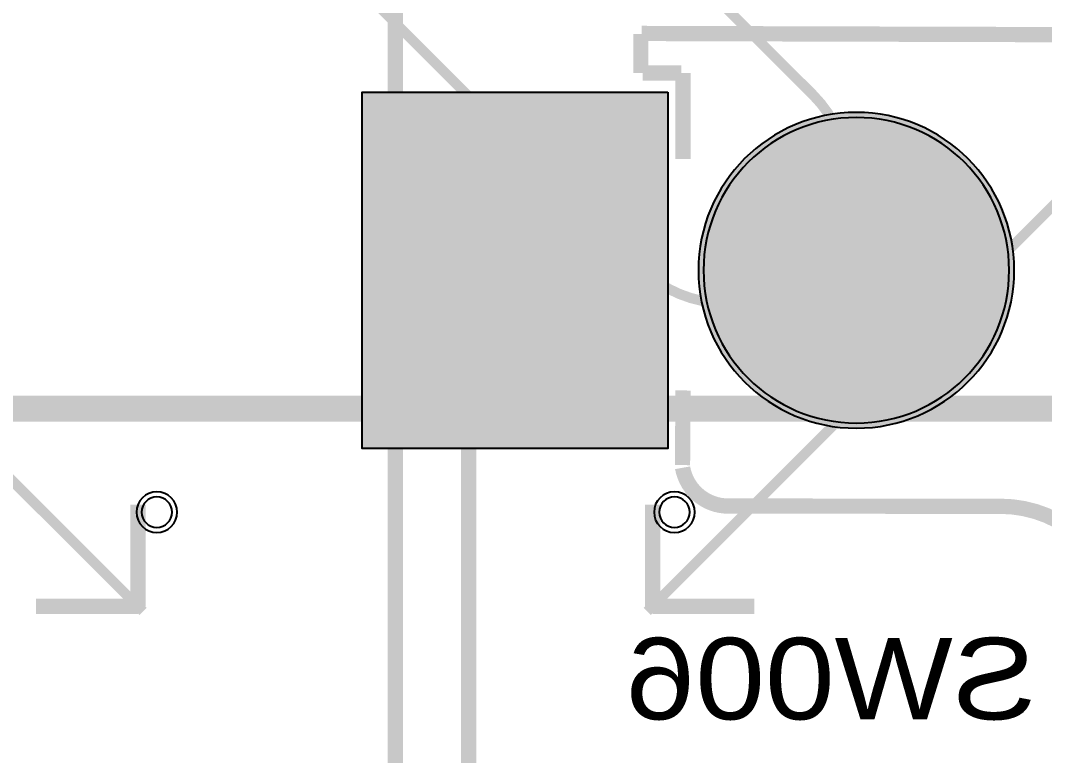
# Model space of a CAD drawing. Header units: millimetres. Extents: x -3 to 238, y -92 to 6.
# Drawn here: x 110.62 to 120.67, y -27.99 to -20.77 of the extents above; entities that cross this region are included whole.
import ezdxf
from ezdxf.enums import TextEntityAlignment as Align

# ---------------------------------------------------------------- set-up
doc = ezdxf.new("R2010")
doc.units = ezdxf.units.MM
doc.header["$MEASUREMENT"] = 0
for name, color, linetype, true_color in [('Bottom-Layer', 7, 'Continuous', 0x0000ff), ('Bottom-Paste-Mask-Layer', 7, 'Continuous', 0x800000), ('Bottom-Silkscreen-Layer', 7, 'Continuous', 0x66cc33), ('Bottom-Solder-Mask-Layer', 7, 'Continuous', 0xaa00ff), ('Document-Layer', 7, 'Continuous', 0xffffff), ('F.Adhes', 7, 'Continuous', 0x9069e9), ('Hole-Layer', 7, 'Continuous', 0x222222), ('Multi-Layer', 7, 'Continuous', 0xc0c0c0), ('Top-Layer', 7, 'Continuous', 0xff0000), ('Top-Paste-Mask-Layer', 7, 'Continuous', 0x808080), ('Top-Solder-Mask-Layer', 7, 'Continuous', 0x800080)]:
    doc.layers.add(name, color=color, linetype=linetype, true_color=true_color)
doc.styles.get("Standard").update_dxf_attribs({"font": 'arial.ttf'})

msp = doc.modelspace()

# ---------------------------------------------------------------- hatches: boundary and pattern name
at = {"layer": 'Bottom-Layer'}
for points in [[(116.975, -21.475), (116.975, -24.975), (113.975, -24.975), (113.975, -21.475)], [(117.275, -23.225, 1), (120.375, -23.225, 1)]]:
    msp.add_hatch(color=256, dxfattribs=at).paths.add_polyline_path(points)
at = {"layer": 'Bottom-Paste-Mask-Layer'}
for points in [[(116.975, -21.475), (116.975, -24.975), (113.975, -24.975), (113.975, -21.475)], [(117.275, -23.225, 1), (120.375, -23.225, 1)]]:
    msp.add_hatch(color=256, dxfattribs=at).paths.add_polyline_path(points)
at = {"layer": 'Bottom-Solder-Mask-Layer'}
for points in [[(116.975, -21.475), (116.975, -24.975), (113.975, -24.975), (113.975, -21.475)], [(117.275, -23.225, 1), (120.375, -23.225, 1)]]:
    msp.add_hatch(color=256, dxfattribs=at).paths.add_polyline_path(points)
at = {"layer": 'Hole-Layer'}
msp.add_hatch(color=256, dxfattribs=at).paths.add_polyline_path([(117.325, -23.225, 1), (120.325, -23.225, 1)])
at = {"layer": 'Multi-Layer'}
msp.add_hatch(color=256, dxfattribs=at).paths.add_polyline_path([(117.275, -23.225, 1), (120.375, -23.225, 1)])
msp.add_hatch(color=256, dxfattribs=at).paths.add_polyline_path([(117.275, -23.225, 1), (120.375, -23.225, 1)])
msp.add_hatch(color=256, dxfattribs=at).paths.add_polyline_path([(117.275, -23.225, 1), (120.375, -23.225, 1)])
at = {"layer": 'Top-Layer'}
msp.add_hatch(color=256, dxfattribs=at).paths.add_polyline_path([(117.275, -23.225, 1), (120.375, -23.225, 1)])
at = {"layer": 'Top-Paste-Mask-Layer'}
msp.add_hatch(color=256, dxfattribs=at).paths.add_polyline_path([(117.275, -23.225, 1), (120.375, -23.225, 1)])
at = {"layer": 'Top-Solder-Mask-Layer'}
msp.add_hatch(color=256, dxfattribs=at).paths.add_polyline_path([(117.275, -23.225, 1), (120.375, -23.225, 1)])

# ---------------------------------------------------------------- linework, layer by layer
at = {"layer": 'Bottom-Layer'}
msp.add_lwpolyline([(116.975, -21.475), (116.975, -24.975), (113.975, -24.975), (113.975, -21.475)], close=True, dxfattribs=at)
msp.add_lwpolyline([(117.275, -23.225, 1), (120.375, -23.225, 1)], format="xyb", close=True, dxfattribs=at)
at = {"layer": 'Bottom-Layer', "const_width": 0.152}
for points in [[(115.021, -23.679), (115.475, -23.225)], [(115.021, -30.955), (115.021, -23.679)]]:
    msp.add_lwpolyline(points, dxfattribs=at)
at = {"layer": 'Bottom-Paste-Mask-Layer'}
msp.add_lwpolyline([(116.975, -21.475), (116.975, -24.975), (113.975, -24.975), (113.975, -21.475)], close=True, dxfattribs=at)
msp.add_lwpolyline([(117.275, -23.225, 1), (120.375, -23.225, 1)], format="xyb", close=True, dxfattribs=at)
at = {"layer": 'Bottom-Silkscreen-Layer', "const_width": 0.15}
for points in [[(116.71, -21.287), (116.71, -20.904)], [(116.71, -21.287), (116.71, -20.904)], [(120.904, -20.912), (116.717, -20.9)], [(120.904, -20.912), (116.717, -20.9)], [(117.109, -21.287), (116.727, -21.287)], [(117.109, -21.287), (116.727, -21.287)], [(117.125, -21.287), (117.125, -22.131)], [(117.125, -21.287), (117.125, -22.131)], [(117.125, -24.405), (117.119, -25.138)], [(117.125, -24.405), (117.119, -25.138)], [(120.241, -25.542), (117.577, -25.54)], [(120.241, -25.542), (117.577, -25.54)]]:
    msp.add_lwpolyline(points, dxfattribs=at)
for points in [[(117.577, -25.54, -0.369), (117.12, -25.164)], [(117.577, -25.54, -0.369), (117.12, -25.164)], [(120.241, -25.542, -0.414), (121.416, -26.717)], [(120.241, -25.542, -0.414), (121.416, -26.717)]]:
    msp.add_lwpolyline(points, format="xyb", dxfattribs=at)
at = {"layer": 'Bottom-Solder-Mask-Layer'}
msp.add_lwpolyline([(116.975, -21.475), (116.975, -24.975), (113.975, -24.975), (113.975, -21.475)], close=True, dxfattribs=at)
msp.add_lwpolyline([(117.275, -23.225, 1), (120.375, -23.225, 1)], format="xyb", close=True, dxfattribs=at)
at = {"layer": 'Document-Layer'}
for points, const_width in [([(114.3, -10), (114.3, -29.05)], 0.15), ([(114.3, -29.05), (114.3, -10)], 0.15), ([(114.3, -10), (114.3, -29.05)], 0.15), ([(114.3, -29.05), (114.3, -10)], 0.15), ([(97.723, -12.474), (111.824, -26.574)], 0.1), ([(116.773, -26.574), (130.874, -12.474)], 0.1), ([(111.775, -26.525), (111.775, -25.525)], 0.15), ([(111.775, -26.525), (111.775, -25.525)], 0.15), ([(116.825, -25.525), (116.825, -26.525)], 0.15), ([(116.825, -25.525), (116.825, -26.525)], 0.15), ([(110.775, -26.525), (111.775, -26.525)], 0.15), ([(110.775, -26.525), (111.775, -26.525)], 0.15), ([(116.825, -26.525), (117.825, -26.525)], 0.15), ([(116.825, -26.525), (117.825, -26.525)], 0.15)]:
    msp.add_lwpolyline(points, dxfattribs=dict(at, const_width=const_width))
for points, const_width in [([(116.701, -23.198, 1), (118.398, -21.501), (110.906, -14.009, 1), (109.209, -15.706)], 0.1), ([(120.9, -24.583), (107.7, -24.583, 1), (107.7, -33.583), (120.9, -33.583, 1)], 0.254), ([(107.7, -33.549), (120.9, -33.549, 1), (120.9, -24.549), (107.7, -24.549, 1)], 0.1)]:
    msp.add_lwpolyline(points, format="xyb", close=True, dxfattribs=dict(at, const_width=const_width))
at = {"layer": 'F.Adhes', "const_width": 0.15}
for points in [[(111.775, -26.525), (111.775, -25.525)], [(111.775, -26.525), (111.775, -25.525)], [(111.775, -26.525), (111.775, -25.525)], [(111.775, -26.525), (111.775, -25.525)], [(116.825, -25.525), (116.825, -26.525)], [(116.825, -26.525), (116.825, -25.525)], [(116.825, -25.525), (116.825, -26.525)], [(116.825, -26.525), (116.825, -25.525)], [(110.775, -26.525), (111.775, -26.525)], [(110.775, -26.525), (111.775, -26.525)], [(110.775, -26.525), (111.775, -26.525)], [(110.775, -26.525), (111.775, -26.525)], [(116.825, -26.525), (117.825, -26.525)], [(117.825, -26.525), (116.825, -26.525)], [(116.825, -26.525), (117.825, -26.525)], [(117.825, -26.525), (116.825, -26.525)]]:
    msp.add_lwpolyline(points, dxfattribs=at)
at = {"layer": 'Hole-Layer'}
for points in [[(117.325, -23.225, 1), (120.325, -23.225, 1)], [(111.81, -25.6, 1), (112.11, -25.6, 1)], [(116.89, -25.6, 1), (117.19, -25.6, 1)]]:
    msp.add_lwpolyline(points, format="xyb", close=True, dxfattribs=at)
at = {"layer": 'Multi-Layer'}
msp.add_lwpolyline([(117.275, -23.225, 1), (120.375, -23.225, 1)], format="xyb", close=True, dxfattribs=at)
msp.add_lwpolyline([(117.275, -23.225, 1), (120.375, -23.225, 1)], format="xyb", close=True, dxfattribs=at)
msp.add_lwpolyline([(117.275, -23.225, 1), (120.375, -23.225, 1)], format="xyb", close=True, dxfattribs=at)
for points in [[(111.76, -25.6, 1), (112.16, -25.6), (112.16, -25.6, 1), (111.76, -25.6)], [(116.84, -25.6, 1), (117.24, -25.6), (117.24, -25.6, 1), (116.84, -25.6)]]:
    msp.add_lwpolyline(points, format="xyb", dxfattribs=at)
at = {"layer": 'Top-Layer'}
msp.add_lwpolyline([(117.275, -23.225, 1), (120.375, -23.225, 1)], format="xyb", close=True, dxfattribs=at)
at = {"layer": 'Top-Paste-Mask-Layer'}
msp.add_lwpolyline([(117.275, -23.225, 1), (120.375, -23.225, 1)], format="xyb", close=True, dxfattribs=at)
at = {"layer": 'Top-Solder-Mask-Layer'}
msp.add_lwpolyline([(117.275, -23.225, 1), (120.375, -23.225, 1)], format="xyb", close=True, dxfattribs=at)

# ---------------------------------------------------------------- texts
at = {"layer": 'Bottom-Silkscreen-Layer', "text_generation_flag": 2, "width": 1.1}
msp.add_text('SW006', height=0.8001, dxfattribs=at).set_placement((118.577, -27.234), align=Align.MIDDLE_CENTER)

doc.saveas('drawing.dxf')
